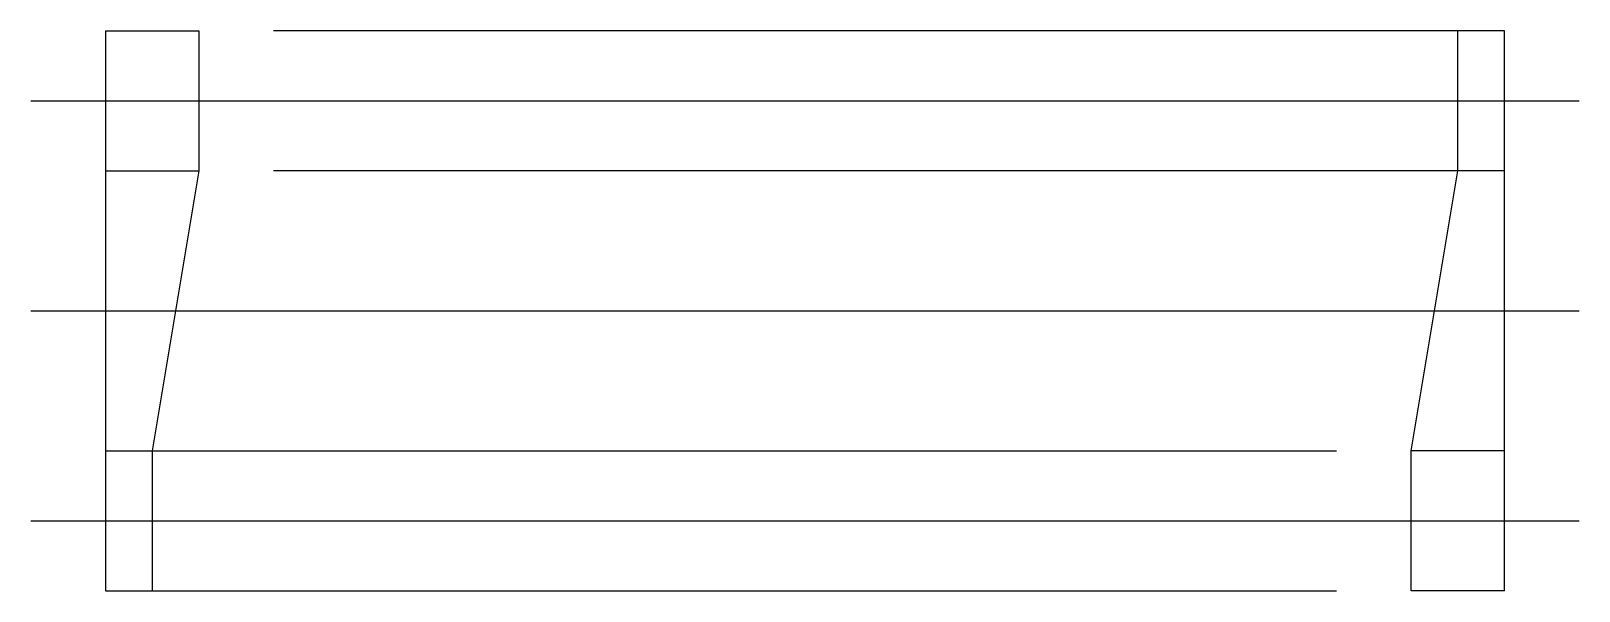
# Model space of a CAD drawing. Extents: x 0 to 78.5, y -0.1 to 58.
# Drawn here: x 61.93 to 78.53, y 52.03 to 58.03 of the extents above; entities outside this region: 2.
import ezdxf

# ---------------------------------------------------------------- set-up
doc = ezdxf.new("R2010")
doc.units = 0
doc.linetypes.add('CENTER', pattern=[50.8, 31.75, -6.35, 6.35, -6.35])
doc.linetypes.add('DASHED', pattern=[19.05, 12.7, -6.35])
doc.layers.get('0').update_dxf_attribs({"linetype": 'CONTINUOUS'})
doc.layers.add('CENTER', color=1, linetype='CENTER')
doc.styles.get("Standard").update_dxf_attribs({"font": 'txt.shx'})

msp = doc.modelspace()

# ---------------------------------------------------------------- linework, layer by layer
for p, q in [((62.727, 58.035), (63.727, 58.035)), ((62.727, 58.035), (62.727, 52.035)), ((63.727, 58.035), (63.727, 56.535)), ((77.727, 58.035), (77.227, 58.035)), ((77.227, 56.535), (77.227, 58.035)), ((77.727, 52.035), (77.727, 58.035)), ((62.727, 56.535), (63.727, 56.535)), ((63.727, 56.535), (63.227, 53.535)), ((76.727, 53.535), (77.227, 56.535)), ((77.727, 56.535), (77.227, 56.535)), ((62.727, 53.535), (63.227, 53.535)), ((63.227, 53.535), (63.227, 52.035)), ((76.727, 52.035), (76.727, 53.535)), ((77.727, 53.535), (76.727, 53.535)), ((62.727, 52.035), (63.227, 52.035)), ((77.727, 52.035), (76.727, 52.035))]:
    msp.add_line(p, q)
at = {"color": 3, "linetype": 'DASHED'}
for p, q in [((77.227, 58.035), (63.727, 58.035)), ((77.227, 56.535), (63.727, 56.535)), ((63.227, 53.535), (76.727, 53.535)), ((63.227, 52.035), (76.727, 52.035))]:
    msp.add_line(p, q, dxfattribs=at)
at = {"layer": 'CENTER', "color": 1, "linetype": 'CENTER'}
for p, q in [((61.927, 57.285), (78.527, 57.285)), ((61.927, 55.035), (78.527, 55.035)), ((61.927, 52.785), (78.527, 52.785))]:
    msp.add_line(p, q, dxfattribs=at)

# ---------------------------------------------------------------- texts
for s, p in [('SWL6-15', (-0.3, 9.901)), ('SWL06', (-0.3, -0.099))]:
    msp.add_text(s, height=2).set_placement(p)

doc.saveas('drawing.dxf')
